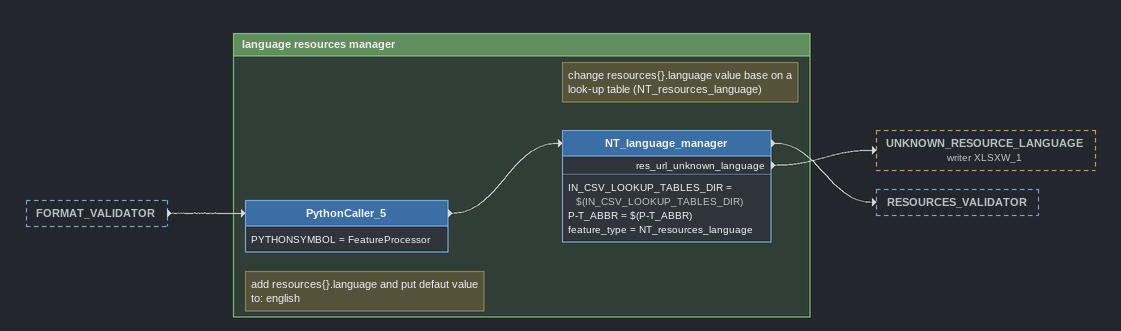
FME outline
FORMAT_VALIDATOR [outside]
    -> PythonCaller_5

Bookmark: language resources manager
Note: add resources{}.language and put defaut value to: english
PythonCaller_5
    PYTHONSYMBOL = FeatureProcessor
    -> NT_language_manager
Note: change resources{}.language value base on a look-up table (NT_resources_language)
NT_language_manager
    IN_CSV_LOOKUP_TABLES_DIR = $(IN_CSV_LOOKUP_TABLES_DIR)
    P-T_ABBR = $(P-T_ABBR)
    feature_type = NT_resources_language
    res_url_unknown_language -> UNKNOWN_RESOURCE_LANGUAGE (writer XLSXW_1)
    -> RESOURCES_VALIDATOR
